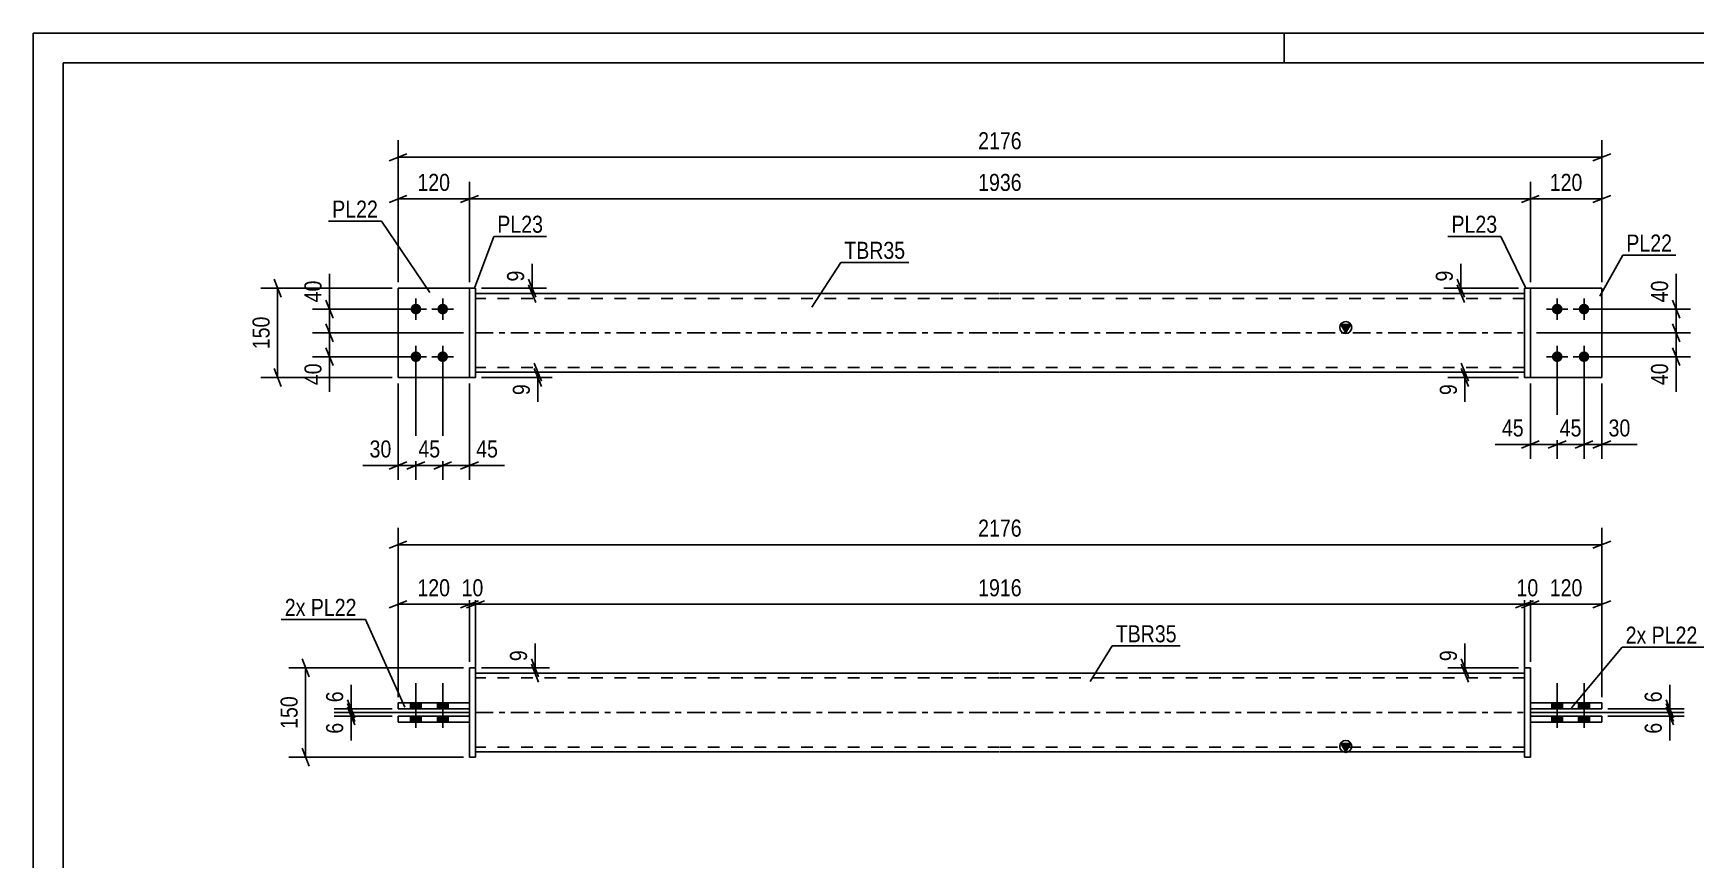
# Model space of a CAD drawing. Header units: millimetres. Extents: x 0 to 420, y 0 to 297.
# Drawn here: x 0 to 279.1, y 158.1 to 297 of the extents above; entities that cross this region are included whole.
import ezdxf

# ---------------------------------------------------------------- set-up
doc = ezdxf.new("R2010")
doc.units = ezdxf.units.MM
doc.linetypes.add('DXK_LINE_DOT2', pattern=[3.9198, 1.9599, -1.9599])
doc.linetypes.add('DXK_LINE_DOT3', pattern=[5.9187, 2.979, -0.9799, 0.9799, -0.9799])
doc.styles.add('Arial Narrow', font='ARIALN.TTF', dxfattribs={"height": 0.2})

# ---------------------------------------------------------------- blocks, each defined once
blk = doc.blocks.new('Unknown-489684104-1163')
at = {"color": 5, "linetype": 'Continuous'}
for p, q in [((420, 297), (0, 297)), ((0, 297), (0, 0)), ((0, 292), (0, 297)), ((210, 292), (210, 297)), ((415, 292), (5, 292)), ((5, 292), (5, 5))]:
    blk.add_line(p, q, dxfattribs=at)
blk = doc.blocks.new('Part-489684104-1448 - 1400')
at = {"color": 2, "linetype": 'Continuous'}
for p, q in [((73.24, 182.29), (61.24, 182.29)), ((61.24, 182.29), (61.24, 181.29)), ((73.24, 181.29), (73.24, 182.29)), ((73.24, 181.29), (61.24, 181.29))]:
    blk.add_line(p, q, dxfattribs=at)
blk = doc.blocks.new('Part-489684104-1456 - 1400')
at = {"color": 2, "linetype": 'Continuous'}
for p, q in [((251.34, 184.49), (251.34, 183.49)), ((251.34, 184.49), (263.34, 184.49)), ((263.34, 184.49), (263.34, 183.49)), ((251.34, 183.49), (263.34, 183.49))]:
    blk.add_line(p, q, dxfattribs=at)
blk = doc.blocks.new('Part-489684104-1476 - 1400')
at = {"linetype": 'Continuous'}
blk.add_hatch(color=2, dxfattribs=at).paths.add_polyline_path([(220.34, 176.29), (219.54, 177.69), (221.14, 177.69)])
at = {"color": 2, "linetype": 'Continuous'}
for p, q in [((74.24, 189.49), (162.24, 189.49)), ((162.34, 189.49), (250.34, 189.49)), ((74.24, 176.29), (162.24, 176.29)), ((162.34, 176.29), (250.34, 176.29)), ((220.34, 176.29), (219.54, 177.69)), ((219.54, 177.69), (221.14, 177.69)), ((221.14, 177.69), (220.34, 176.29))]:
    blk.add_line(p, q, dxfattribs=at)
at = {"color": 7, "linetype": 'DXK_LINE_DOT2'}
for p, q in [((74.24, 176.29), (74.24, 189.49)), ((162.24, 188.69), (74.24, 188.69)), ((250.34, 188.69), (162.34, 188.69)), ((250.34, 176.29), (250.34, 189.49)), ((162.24, 177.09), (74.24, 177.09)), ((250.34, 177.09), (162.34, 177.09))]:
    blk.add_line(p, q, dxfattribs=at)
at = {"color": 7, "linetype": 'DXK_LINE_DOT3'}
for p, q in [((74.24, 182.89), (162.24, 182.89)), ((162.34, 182.89), (250.34, 182.89))]:
    blk.add_line(p, q, dxfattribs=at)
at = {"color": 2, "linetype": 'Continuous'}
blk.add_circle((220.34, 177.19), 1, dxfattribs=at)
blk = doc.blocks.new('Bolt-489684104-1413 - 1400')
at = {"linetype": 'Continuous'}
for points in [[(63.34, 183.49), (65.14, 183.49), (65.14, 184.49), (63.34, 184.49)], [(63.34, 183.49), (65.14, 183.49), (65.14, 184.49), (63.34, 184.49)], [(67.84, 183.49), (69.64, 183.49), (69.64, 184.49), (67.84, 184.49)], [(67.84, 183.49), (69.64, 183.49), (69.64, 184.49), (67.84, 184.49)], [(63.34, 181.29), (65.14, 181.29), (65.14, 182.29), (63.34, 182.29)], [(63.34, 181.29), (65.14, 181.29), (65.14, 182.29), (63.34, 182.29)], [(67.84, 181.29), (69.64, 181.29), (69.64, 182.29), (67.84, 182.29)], [(67.84, 181.29), (69.64, 181.29), (69.64, 182.29), (67.84, 182.29)]]:
    blk.add_hatch(color=1, dxfattribs=at).paths.add_polyline_path(points)
at = {"color": 1, "linetype": 'Continuous'}
for p, q in [((64.24, 180.29), (64.24, 187.79)), ((64.24, 180.29), (64.24, 187.79)), ((68.74, 180.29), (68.74, 187.79)), ((68.74, 180.29), (68.74, 187.79)), ((63.34, 183.49), (63.34, 184.49)), ((63.34, 183.49), (63.34, 184.49)), ((65.14, 183.49), (65.14, 184.49)), ((65.14, 183.49), (65.14, 184.49)), ((67.84, 183.49), (67.84, 184.49)), ((67.84, 183.49), (67.84, 184.49)), ((69.64, 183.49), (69.64, 184.49)), ((69.64, 183.49), (69.64, 184.49)), ((63.34, 181.29), (63.34, 182.29)), ((63.34, 181.29), (63.34, 182.29)), ((65.14, 181.29), (65.14, 182.29)), ((65.14, 181.29), (65.14, 182.29)), ((67.84, 181.29), (67.84, 182.29)), ((67.84, 181.29), (67.84, 182.29)), ((69.64, 181.29), (69.64, 182.29)), ((69.64, 181.29), (69.64, 182.29))]:
    blk.add_line(p, q, dxfattribs=at)
blk = doc.blocks.new('Bolt-489684104-1414 - 1400')
at = {"linetype": 'Continuous'}
for points in [[(256.74, 184.49), (254.94, 184.49), (254.94, 183.49), (256.74, 183.49)], [(256.74, 184.49), (254.94, 184.49), (254.94, 183.49), (256.74, 183.49)], [(261.24, 184.49), (259.44, 184.49), (259.44, 183.49), (261.24, 183.49)], [(261.24, 184.49), (259.44, 184.49), (259.44, 183.49), (261.24, 183.49)], [(256.74, 182.29), (254.94, 182.29), (254.94, 181.29), (256.74, 181.29)], [(256.74, 182.29), (254.94, 182.29), (254.94, 181.29), (256.74, 181.29)], [(261.24, 182.29), (259.44, 182.29), (259.44, 181.29), (261.24, 181.29)], [(261.24, 182.29), (259.44, 182.29), (259.44, 181.29), (261.24, 181.29)]]:
    blk.add_hatch(color=1, dxfattribs=at).paths.add_polyline_path(points)
at = {"color": 1, "linetype": 'Continuous'}
for p, q in [((255.84, 180.29), (255.84, 187.79)), ((255.84, 180.29), (255.84, 187.79)), ((260.34, 180.29), (260.34, 187.79)), ((260.34, 180.29), (260.34, 187.79)), ((254.94, 183.49), (254.94, 184.49)), ((254.94, 183.49), (254.94, 184.49)), ((256.74, 183.49), (256.74, 184.49)), ((256.74, 183.49), (256.74, 184.49)), ((259.44, 183.49), (259.44, 184.49)), ((259.44, 183.49), (259.44, 184.49)), ((261.24, 183.49), (261.24, 184.49)), ((261.24, 183.49), (261.24, 184.49)), ((254.94, 181.29), (254.94, 182.29)), ((254.94, 181.29), (254.94, 182.29)), ((256.74, 181.29), (256.74, 182.29)), ((256.74, 181.29), (256.74, 182.29)), ((259.44, 181.29), (259.44, 182.29)), ((259.44, 181.29), (259.44, 182.29)), ((261.24, 181.29), (261.24, 182.29)), ((261.24, 181.29), (261.24, 182.29))]:
    blk.add_line(p, q, dxfattribs=at)
blk = doc.blocks.new('Part-489684104-1417 - 1400')
at = {"color": 2, "linetype": 'Continuous'}
for p, q in [((73.24, 190.39), (74.24, 190.39)), ((73.24, 190.39), (73.24, 175.39)), ((74.24, 190.39), (74.24, 175.39)), ((73.24, 175.39), (74.24, 175.39))]:
    blk.add_line(p, q, dxfattribs=at)
blk = doc.blocks.new('Part-489684104-1451 - 1400')
at = {"color": 2, "linetype": 'Continuous'}
for p, q in [((251.34, 190.39), (250.34, 190.39)), ((250.34, 190.39), (250.34, 175.39)), ((251.34, 175.39), (251.34, 190.39)), ((250.34, 175.39), (251.34, 175.39))]:
    blk.add_line(p, q, dxfattribs=at)
blk = doc.blocks.new('Part-489684104-1443 - 1400')
at = {"color": 2, "linetype": 'Continuous'}
for p, q in [((73.24, 184.49), (61.24, 184.49)), ((61.24, 184.49), (61.24, 183.49)), ((73.24, 183.49), (73.24, 184.49)), ((61.24, 183.49), (73.24, 183.49))]:
    blk.add_line(p, q, dxfattribs=at)
blk = doc.blocks.new('Part-489684104-1461 - 1400')
at = {"color": 2, "linetype": 'Continuous'}
for p, q in [((263.34, 182.29), (251.34, 182.29)), ((251.34, 182.29), (251.34, 181.29)), ((263.34, 181.29), (263.34, 182.29)), ((263.34, 181.29), (251.34, 181.29))]:
    blk.add_line(p, q, dxfattribs=at)
blk = doc.blocks.new('Part-489684104-1706 - 1681')
at = {"color": 2, "linetype": 'Continuous'}
for p, q in [((73.24, 254.16), (61.24, 254.16)), ((61.24, 239.16), (61.24, 254.16)), ((73.24, 239.16), (61.24, 239.16))]:
    blk.add_line(p, q, dxfattribs=at)
at = {"color": 7, "linetype": 'DXK_LINE_DOT2'}
blk.add_line((73.24, 239.16), (73.24, 254.16), dxfattribs=at)
blk = doc.blocks.new('Part-489684104-1747 - 1681')
at = {"linetype": 'Continuous'}
blk.add_hatch(color=2, dxfattribs=at).paths.add_polyline_path([(220.34, 246.66), (219.54, 248.06), (221.14, 248.06)])
at = {"color": 2, "linetype": 'Continuous'}
for p, q in [((74.24, 253.26), (162.24, 253.26)), ((162.34, 253.26), (250.34, 253.26)), ((220.34, 246.66), (219.54, 248.06)), ((219.54, 248.06), (221.14, 248.06)), ((221.14, 248.06), (220.34, 246.66)), ((74.24, 240.06), (162.24, 240.06)), ((162.34, 240.06), (250.34, 240.06))]:
    blk.add_line(p, q, dxfattribs=at)
at = {"color": 7, "linetype": 'DXK_LINE_DOT2'}
for p, q in [((74.24, 240.06), (74.24, 253.26)), ((162.24, 252.46), (74.24, 252.46)), ((250.34, 252.46), (162.34, 252.46)), ((250.34, 253.26), (250.34, 240.06)), ((162.24, 240.86), (74.24, 240.86)), ((250.34, 240.86), (162.34, 240.86))]:
    blk.add_line(p, q, dxfattribs=at)
at = {"color": 7, "linetype": 'DXK_LINE_DOT3'}
for p, q in [((74.24, 246.66), (162.24, 246.66)), ((162.34, 246.66), (250.34, 246.66))]:
    blk.add_line(p, q, dxfattribs=at)
at = {"color": 2, "linetype": 'Continuous'}
blk.add_circle((220.34, 247.56), 1, dxfattribs=at)
blk = doc.blocks.new('Part-489684104-1701 - 1681')
at = {"color": 2, "linetype": 'Continuous'}
for p, q in [((74.24, 254.16), (73.24, 254.16)), ((73.24, 254.16), (73.24, 239.16)), ((74.24, 239.16), (74.24, 254.16)), ((74.24, 239.16), (73.24, 239.16))]:
    blk.add_line(p, q, dxfattribs=at)
blk = doc.blocks.new('Bolt-489684104-1685 - 1681')
at = {"linetype": 'Continuous'}
for points in [[(64.24, 249.76, -1), (64.24, 251.56, -1)], [(68.74, 249.76, -1), (68.74, 251.56, -1)], [(64.24, 241.76, -1), (64.24, 243.56, -1)], [(68.74, 241.76, -1), (68.74, 243.56, -1)]]:
    blk.add_hatch(color=1, dxfattribs=at).paths.add_polyline_path(points)
at = {"color": 1, "linetype": 'Continuous'}
for p, q in [((64.24, 248.86), (64.24, 252.46)), ((68.74, 248.86), (68.74, 252.46)), ((66.04, 250.66), (62.44, 250.66)), ((70.54, 250.66), (66.94, 250.66)), ((64.24, 240.86), (64.24, 244.46)), ((68.74, 240.86), (68.74, 244.46)), ((66.04, 242.66), (62.44, 242.66)), ((70.54, 242.66), (66.94, 242.66))]:
    blk.add_line(p, q, dxfattribs=at)
blk = doc.blocks.new('Bolt-489684104-1686 - 1681')
at = {"linetype": 'Continuous'}
for points in [[(255.84, 251.56, -1), (255.84, 249.76, -1)], [(260.34, 251.56, -1), (260.34, 249.76, -1)], [(255.84, 243.56, -1), (255.84, 241.76, -1)], [(260.34, 243.56, -1), (260.34, 241.76, -1)]]:
    blk.add_hatch(color=1, dxfattribs=at).paths.add_polyline_path(points)
at = {"color": 1, "linetype": 'Continuous'}
for p, q in [((255.84, 252.46), (255.84, 248.86)), ((260.34, 252.46), (260.34, 248.86)), ((254.04, 250.66), (257.64, 250.66)), ((258.54, 250.66), (262.14, 250.66)), ((255.84, 244.46), (255.84, 240.86)), ((260.34, 244.46), (260.34, 240.86)), ((254.04, 242.66), (257.64, 242.66)), ((258.54, 242.66), (262.14, 242.66))]:
    blk.add_line(p, q, dxfattribs=at)
blk = doc.blocks.new('Part-489684104-1707 - 1681')
at = {"color": 7, "linetype": 'DXK_LINE_DOT2'}
for p, q in [((73.24, 254.16), (61.24, 254.16)), ((61.24, 254.16), (61.24, 239.16)), ((73.24, 239.16), (73.24, 254.16)), ((61.24, 239.16), (73.24, 239.16))]:
    blk.add_line(p, q, dxfattribs=at)
blk = doc.blocks.new('Part-489684104-1712 - 1681')
at = {"color": 2, "linetype": 'Continuous'}
for p, q in [((251.34, 254.16), (250.34, 254.16)), ((250.34, 239.16), (250.34, 254.16)), ((251.34, 239.16), (251.34, 254.16)), ((251.34, 239.16), (250.34, 239.16))]:
    blk.add_line(p, q, dxfattribs=at)
blk = doc.blocks.new('Part-489684104-1737 - 1681')
at = {"color": 2, "linetype": 'Continuous'}
for p, q in [((251.34, 254.16), (263.34, 254.16)), ((263.34, 254.16), (263.34, 239.16)), ((251.34, 239.16), (263.34, 239.16))]:
    blk.add_line(p, q, dxfattribs=at)
at = {"color": 7, "linetype": 'DXK_LINE_DOT2'}
blk.add_line((251.34, 254.16), (251.34, 239.16), dxfattribs=at)
blk = doc.blocks.new('Part-489684104-1742 - 1681')
at = {"color": 7, "linetype": 'DXK_LINE_DOT2'}
for p, q in [((263.34, 254.16), (251.34, 254.16)), ((251.34, 254.16), (251.34, 239.16)), ((263.34, 239.16), (263.34, 254.16)), ((251.34, 239.16), (263.34, 239.16))]:
    blk.add_line(p, q, dxfattribs=at)
blk = doc.blocks.new('StraightDimension-489684104-1537 - 1400')
at = {"color": 7, "linetype": 'Continuous'}
for p, q in [((61.24, 185.49), (61.24, 203.91)), ((73.24, 191.39), (73.24, 203.91)), ((59.74, 200.46), (62.74, 201.66)), ((61.24, 201.06), (73.24, 201.06)), ((74.74, 201.66), (71.74, 200.46))]:
    blk.add_line(p, q, dxfattribs=at)
at = {"color": 0}
blk.add_wipeout([(70.58, 201.81), (70.58, 206.01), (63.89, 206.01), (63.89, 201.81)], dxfattribs=at)
at = {"color": 3, "style": 'Arial Narrow'}
blk.add_text('120', height=2.863, dxfattribs=at).set_placement((64.49, 202.41))
blk = doc.blocks.new('StraightDimension-489684104-1602 - 1400')
at = {"color": 7, "linetype": 'Continuous'}
for p, q in [((274.14, 184.39), (275.34, 181.39)), ((251.34, 182.89), (277.14, 182.89)), ((264.34, 182.29), (277.14, 182.29)), ((275.34, 180.79), (274.14, 183.79)), ((274.74, 182.29), (274.74, 182.89))]:
    blk.add_line(p, q, dxfattribs=at)
at = {"color": 0}
blk.add_wipeout([(273.99, 181.76), (269.79, 181.76), (269.79, 178.73), (273.99, 178.73)], dxfattribs=at)
at = {"color": 7, "linetype": 'Continuous'}
blk.add_line((274.74, 182.29), (274.74, 178.21), dxfattribs=at)
blk.add_line((274.74, 182.29), (274.74, 178.21), dxfattribs=at)
at = {"color": 3, "style": 'Arial Narrow'}
blk.add_text('6', height=2.86, rotation=90.0002, dxfattribs=at).set_placement((273.39, 179.33))
blk = doc.blocks.new('StraightDimension-489684104-1485 - 1400')
at = {"color": 7, "linetype": 'Continuous'}
for p, q in [((75.24, 190.39), (86.64, 190.39)), ((83.64, 191.89), (84.84, 188.89)), ((84.84, 187.99), (83.64, 190.99)), ((84.24, 189.49), (84.24, 190.39)), ((75.24, 189.49), (86.64, 189.49))]:
    blk.add_line(p, q, dxfattribs=at)
at = {"color": 0}
blk.add_wipeout([(83.49, 193.94), (79.29, 193.94), (79.29, 190.91), (83.49, 190.91)], dxfattribs=at)
at = {"color": 7, "linetype": 'Continuous'}
blk.add_line((84.24, 190.39), (84.24, 194.46), dxfattribs=at)
blk.add_line((84.24, 190.39), (84.24, 194.46), dxfattribs=at)
at = {"color": 3, "style": 'Arial Narrow'}
blk.add_text('9', height=2.86, rotation=90.0002, dxfattribs=at).set_placement((82.89, 191.51))
blk = doc.blocks.new('StraightDimension-489684104-1501 - 1400')
at = {"color": 7, "linetype": 'Continuous'}
for p, q in [((251.34, 191.39), (251.34, 203.91)), ((263.34, 185.49), (263.34, 203.91)), ((249.84, 200.46), (252.84, 201.66)), ((251.34, 201.06), (263.34, 201.06)), ((264.84, 201.66), (261.84, 200.46))]:
    blk.add_line(p, q, dxfattribs=at)
at = {"color": 0}
blk.add_wipeout([(260.68, 201.81), (260.68, 206.01), (253.99, 206.01), (253.99, 201.81)], dxfattribs=at)
at = {"color": 3, "style": 'Arial Narrow'}
blk.add_text('120', height=2.863, dxfattribs=at).set_placement((254.59, 202.41))
blk = doc.blocks.new('StraightDimension-489684104-1517 - 1400')
at = {"color": 7, "linetype": 'Continuous'}
for p, q in [((74.24, 190.49), (74.24, 203.91)), ((250.34, 190.49), (250.34, 203.91)), ((75.74, 201.66), (72.74, 200.46)), ((74.24, 201.06), (250.34, 201.06)), ((248.84, 200.46), (251.84, 201.66))]:
    blk.add_line(p, q, dxfattribs=at)
at = {"color": 0}
blk.add_wipeout([(166.54, 201.81), (166.54, 206.01), (158.03, 206.01), (158.03, 201.81)], dxfattribs=at)
at = {"color": 3, "style": 'Arial Narrow'}
blk.add_text('1916', height=2.863, dxfattribs=at).set_placement((158.63, 202.41))
blk = doc.blocks.new('StraightDimension-489684104-1527 - 1400')
at = {"color": 7, "linetype": 'Continuous'}
for p, q in [((73.24, 191.39), (73.24, 203.91)), ((74.24, 190.49), (74.24, 203.91)), ((71.74, 200.46), (74.74, 201.66)), ((75.74, 201.66), (72.74, 200.46)), ((73.24, 201.06), (74.24, 201.06))]:
    blk.add_line(p, q, dxfattribs=at)
at = {"color": 0}
blk.add_wipeout([(76.16, 201.81), (76.16, 206.01), (71.31, 206.01), (71.31, 201.81)], dxfattribs=at)
at = {"color": 3, "style": 'Arial Narrow'}
blk.add_text('10', height=2.863, dxfattribs=at).set_placement((71.91, 202.41))
blk = doc.blocks.new('StraightDimension-489684104-1547 - 1400')
at = {"color": 7, "linetype": 'Continuous'}
for p, q in [((250.34, 190.49), (250.34, 203.91)), ((251.34, 191.39), (251.34, 203.91)), ((248.84, 200.46), (251.84, 201.66)), ((252.84, 201.66), (249.84, 200.46)), ((250.34, 201.06), (251.34, 201.06))]:
    blk.add_line(p, q, dxfattribs=at)
at = {"color": 0}
blk.add_wipeout([(253.26, 201.81), (253.26, 206.01), (248.41, 206.01), (248.41, 201.81)], dxfattribs=at)
at = {"color": 3, "style": 'Arial Narrow'}
blk.add_text('10', height=2.863, dxfattribs=at).set_placement((249.01, 202.41))
blk = doc.blocks.new('StraightDimension-489684104-1558 - 1400')
at = {"color": 7, "linetype": 'Continuous'}
for p, q in [((52.77, 184.39), (53.97, 181.39)), ((73.24, 182.89), (50.52, 182.89)), ((60.24, 182.29), (50.52, 182.29)), ((53.97, 180.79), (52.77, 183.79)), ((53.37, 182.29), (53.37, 182.89))]:
    blk.add_line(p, q, dxfattribs=at)
at = {"color": 0}
blk.add_wipeout([(52.62, 181.76), (48.42, 181.76), (48.42, 178.73), (52.62, 178.73)], dxfattribs=at)
at = {"color": 7, "linetype": 'Continuous'}
blk.add_line((53.37, 182.29), (53.37, 178.21), dxfattribs=at)
blk.add_line((53.37, 182.29), (53.37, 178.21), dxfattribs=at)
at = {"color": 3, "style": 'Arial Narrow'}
blk.add_text('6', height=2.86, rotation=90.0002, dxfattribs=at).set_placement((52.02, 179.33))
blk = doc.blocks.new('StraightDimension-489684104-1574 - 1400')
at = {"color": 7, "linetype": 'Continuous'}
for p, q in [((52.77, 184.99), (53.97, 181.99)), ((53.97, 181.39), (52.77, 184.39)), ((60.24, 183.49), (50.52, 183.49)), ((73.24, 182.89), (50.52, 182.89)), ((53.37, 182.89), (53.37, 183.49))]:
    blk.add_line(p, q, dxfattribs=at)
at = {"color": 0}
blk.add_wipeout([(52.62, 187.04), (48.42, 187.04), (48.42, 184.01), (52.62, 184.01)], dxfattribs=at)
at = {"color": 7, "linetype": 'Continuous'}
blk.add_line((53.37, 183.49), (53.37, 187.56), dxfattribs=at)
blk.add_line((53.37, 183.49), (53.37, 187.56), dxfattribs=at)
at = {"color": 3, "style": 'Arial Narrow'}
blk.add_text('6', height=2.86, rotation=90.0002, dxfattribs=at).set_placement((52.02, 184.61))
blk = doc.blocks.new('StraightDimension-489684104-1591 - 1400')
at = {"color": 7, "linetype": 'Continuous'}
for p, q in [((61.24, 185.49), (61.24, 213.93)), ((263.34, 185.49), (263.34, 213.93)), ((62.74, 211.68), (59.74, 210.48)), ((61.24, 211.08), (263.34, 211.08)), ((261.84, 210.48), (264.84, 211.68))]:
    blk.add_line(p, q, dxfattribs=at)
at = {"color": 0}
blk.add_wipeout([(166.54, 211.83), (166.54, 216.03), (158.03, 216.03), (158.03, 211.83)], dxfattribs=at)
at = {"color": 3, "style": 'Arial Narrow'}
blk.add_text('2176', height=2.863, dxfattribs=at).set_placement((158.63, 212.43))
blk = doc.blocks.new('StraightDimension-489684104-1618 - 1400')
at = {"color": 7, "linetype": 'Continuous'}
for p, q in [((274.14, 184.99), (275.34, 181.99)), ((275.34, 181.39), (274.14, 184.39)), ((251.34, 182.89), (277.14, 182.89)), ((264.34, 183.49), (277.14, 183.49)), ((274.74, 182.89), (274.74, 183.49))]:
    blk.add_line(p, q, dxfattribs=at)
at = {"color": 0}
blk.add_wipeout([(273.99, 187.04), (269.79, 187.04), (269.79, 184.01), (273.99, 184.01)], dxfattribs=at)
at = {"color": 7, "linetype": 'Continuous'}
blk.add_line((274.74, 183.49), (274.74, 187.56), dxfattribs=at)
blk.add_line((274.74, 183.49), (274.74, 187.56), dxfattribs=at)
at = {"color": 3, "style": 'Arial Narrow'}
blk.add_text('6', height=2.86, rotation=90.0002, dxfattribs=at).set_placement((273.39, 184.61))
blk = doc.blocks.new('StraightDimension-489684104-1635 - 1400')
at = {"color": 7, "linetype": 'Continuous'}
for p, q in [((249.34, 190.39), (237.49, 190.39)), ((239.74, 191.89), (240.94, 188.89)), ((240.94, 187.99), (239.74, 190.99)), ((240.34, 189.49), (240.34, 190.39)), ((249.34, 189.49), (237.49, 189.49))]:
    blk.add_line(p, q, dxfattribs=at)
at = {"color": 0}
blk.add_wipeout([(239.59, 193.94), (235.39, 193.94), (235.39, 190.91), (239.59, 190.91)], dxfattribs=at)
at = {"color": 7, "linetype": 'Continuous'}
blk.add_line((240.34, 190.39), (240.34, 194.46), dxfattribs=at)
blk.add_line((240.34, 190.39), (240.34, 194.46), dxfattribs=at)
at = {"color": 3, "style": 'Arial Narrow'}
blk.add_text('9', height=2.86, rotation=90.0002, dxfattribs=at).set_placement((238.99, 191.51))
blk = doc.blocks.new('StraightDimension-489684104-3418 - 1400')
at = {"color": 7, "linetype": 'Continuous'}
for p, q in [((72.24, 190.39), (42.88, 190.39)), ((46.33, 188.89), (45.13, 191.89)), ((45.73, 175.39), (45.73, 190.39)), ((45.13, 176.89), (46.33, 173.89)), ((72.24, 175.39), (42.88, 175.39))]:
    blk.add_line(p, q, dxfattribs=at)
at = {"color": 0}
blk.add_wipeout([(44.98, 186.23), (40.78, 186.23), (40.78, 179.54), (44.98, 179.54)], dxfattribs=at)
at = {"color": 3, "style": 'Arial Narrow'}
blk.add_text('150', height=2.863, rotation=90.0002, dxfattribs=at).set_placement((44.38, 180.14))
blk = doc.blocks.new('StraightDimension-489684104-1857 - 1681')
at = {"color": 7, "linetype": 'Continuous'}
for p, q in [((49.14, 252.16), (50.34, 249.16)), ((63.24, 250.66), (46.89, 250.66)), ((49.74, 246.66), (49.74, 250.66)), ((72.24, 246.66), (46.89, 246.66)), ((50.34, 245.16), (49.14, 248.16))]:
    blk.add_line(p, q, dxfattribs=at)
at = {"color": 0}
blk.add_wipeout([(48.99, 256.04), (44.79, 256.04), (44.79, 251.19), (48.99, 251.19)], dxfattribs=at)
at = {"color": 7, "linetype": 'Continuous'}
blk.add_line((49.74, 250.66), (49.74, 256.57), dxfattribs=at)
blk.add_line((49.74, 250.66), (49.74, 256.57), dxfattribs=at)
at = {"color": 3, "style": 'Arial Narrow'}
blk.add_text('40', height=2.863, rotation=90.0002, dxfattribs=at).set_placement((48.39, 251.79))
blk = doc.blocks.new('StraightDimension-489684104-1750 - 1681')
at = {"color": 7, "linetype": 'Continuous'}
for p, q in [((255.84, 241.66), (255.84, 225.51)), ((251.34, 238.16), (251.34, 225.51)), ((249.84, 227.31), (252.84, 228.51)), ((251.34, 227.91), (255.84, 227.91)), ((257.34, 228.51), (254.34, 227.31))]:
    blk.add_line(p, q, dxfattribs=at)
at = {"color": 0}
blk.add_wipeout([(250.81, 228.66), (250.81, 232.86), (245.96, 232.86), (245.96, 228.66)], dxfattribs=at)
at = {"color": 7, "linetype": 'Continuous'}
blk.add_line((251.34, 227.91), (245.43, 227.91), dxfattribs=at)
blk.add_line((251.34, 227.91), (245.43, 227.91), dxfattribs=at)
at = {"color": 3, "style": 'Arial Narrow'}
blk.add_text('45', height=2.863, dxfattribs=at).set_placement((246.56, 229.26))
blk = doc.blocks.new('StraightDimension-489684104-2725 - 1681')
at = {"color": 7, "linetype": 'Continuous'}
for p, q in [((249.34, 254.16), (236.81, 254.16)), ((239.06, 255.66), (240.26, 252.66)), ((240.26, 251.76), (239.06, 254.76)), ((239.66, 253.26), (239.66, 254.16)), ((249.34, 253.26), (236.81, 253.26))]:
    blk.add_line(p, q, dxfattribs=at)
at = {"color": 0}
blk.add_wipeout([(238.91, 257.72), (234.71, 257.72), (234.71, 254.69), (238.91, 254.69)], dxfattribs=at)
at = {"color": 7, "linetype": 'Continuous'}
blk.add_line((239.66, 254.16), (239.66, 258.24), dxfattribs=at)
blk.add_line((239.66, 254.16), (239.66, 258.24), dxfattribs=at)
at = {"color": 3, "style": 'Arial Narrow'}
blk.add_text('9', height=2.86, rotation=90.0002, dxfattribs=at).set_placement((238.31, 255.29))
blk = doc.blocks.new('StraightDimension-489684104-1772 - 1681')
at = {"color": 7, "linetype": 'Continuous'}
for p, q in [((255.84, 241.66), (255.84, 225.51)), ((260.34, 241.66), (260.34, 225.51)), ((254.34, 227.31), (257.34, 228.51)), ((255.84, 227.91), (260.34, 227.91)), ((261.84, 228.51), (258.84, 227.31))]:
    blk.add_line(p, q, dxfattribs=at)
at = {"color": 0}
blk.add_wipeout([(260.51, 228.66), (260.51, 232.86), (255.66, 232.86), (255.66, 228.66)], dxfattribs=at)
at = {"color": 3, "style": 'Arial Narrow'}
blk.add_text('45', height=2.863, dxfattribs=at).set_placement((256.26, 229.26))
blk = doc.blocks.new('StraightDimension-489684104-1909 - 1681')
at = {"color": 7, "linetype": 'Continuous'}
for p, q in [((68.74, 241.66), (68.74, 221.98)), ((73.24, 238.16), (73.24, 221.98)), ((67.24, 223.78), (70.24, 224.98)), ((68.74, 224.38), (73.24, 224.38)), ((74.74, 224.98), (71.74, 223.78))]:
    blk.add_line(p, q, dxfattribs=at)
at = {"color": 0}
blk.add_wipeout([(78.62, 225.13), (78.62, 229.33), (73.76, 229.33), (73.76, 225.13)], dxfattribs=at)
at = {"color": 7, "linetype": 'Continuous'}
blk.add_line((73.24, 224.38), (79.14, 224.38), dxfattribs=at)
blk.add_line((73.24, 224.38), (79.14, 224.38), dxfattribs=at)
at = {"color": 3, "style": 'Arial Narrow'}
blk.add_text('45', height=2.863, dxfattribs=at).set_placement((74.36, 225.73))
blk = doc.blocks.new('StraightDimension-489684104-1788 - 1681')
at = {"color": 7, "linetype": 'Continuous'}
for p, q in [((260.34, 241.66), (260.34, 225.51)), ((263.34, 238.16), (263.34, 225.51)), ((258.84, 227.31), (261.84, 228.51)), ((260.34, 227.91), (263.34, 227.91)), ((264.84, 228.51), (261.84, 227.31))]:
    blk.add_line(p, q, dxfattribs=at)
at = {"color": 0}
blk.add_wipeout([(268.72, 228.66), (268.72, 232.86), (263.86, 232.86), (263.86, 228.66)], dxfattribs=at)
at = {"color": 7, "linetype": 'Continuous'}
blk.add_line((263.34, 227.91), (269.24, 227.91), dxfattribs=at)
blk.add_line((263.34, 227.91), (269.24, 227.91), dxfattribs=at)
at = {"color": 3, "style": 'Arial Narrow'}
blk.add_text('30', height=2.863, dxfattribs=at).set_placement((264.46, 229.26))
blk = doc.blocks.new('StraightDimension-489684104-1808 - 1681')
at = {"color": 7, "linetype": 'Continuous'}
for p, q in [((252.34, 246.66), (278.2, 246.66)), ((275.2, 248.16), (276.4, 245.16)), ((275.8, 242.66), (275.8, 246.66)), ((276.4, 241.16), (275.2, 244.16)), ((261.34, 242.66), (278.2, 242.66))]:
    blk.add_line(p, q, dxfattribs=at)
at = {"color": 0}
blk.add_wipeout([(275.05, 242.14), (270.85, 242.14), (270.85, 237.28), (275.05, 237.28)], dxfattribs=at)
at = {"color": 7, "linetype": 'Continuous'}
blk.add_line((275.8, 242.66), (275.8, 236.76), dxfattribs=at)
blk.add_line((275.8, 242.66), (275.8, 236.76), dxfattribs=at)
at = {"color": 3, "style": 'Arial Narrow'}
blk.add_text('40', height=2.863, rotation=90.0002, dxfattribs=at).set_placement((274.45, 237.88))
blk = doc.blocks.new('StraightDimension-489684104-1817 - 1681')
at = {"color": 7, "linetype": 'Continuous'}
for p, q in [((275.2, 252.16), (276.4, 249.16)), ((261.34, 250.66), (278.2, 250.66)), ((275.8, 246.66), (275.8, 250.66)), ((252.34, 246.66), (278.2, 246.66)), ((276.4, 245.16), (275.2, 248.16))]:
    blk.add_line(p, q, dxfattribs=at)
at = {"color": 0}
blk.add_wipeout([(275.05, 256.04), (270.85, 256.04), (270.85, 251.19), (275.05, 251.19)], dxfattribs=at)
at = {"color": 7, "linetype": 'Continuous'}
blk.add_line((275.8, 250.66), (275.8, 256.57), dxfattribs=at)
blk.add_line((275.8, 250.66), (275.8, 256.57), dxfattribs=at)
at = {"color": 3, "style": 'Arial Narrow'}
blk.add_text('40', height=2.863, rotation=90.0002, dxfattribs=at).set_placement((274.45, 251.79))
blk = doc.blocks.new('StraightDimension-489684104-1827 - 1681')
at = {"color": 7, "linetype": 'Continuous'}
for p, q in [((75.24, 254.16), (86.15, 254.16)), ((83.15, 255.66), (84.35, 252.66)), ((84.35, 251.76), (83.15, 254.76)), ((83.75, 253.26), (83.75, 254.16)), ((86.92, 253.26), (80.9, 253.26))]:
    blk.add_line(p, q, dxfattribs=at)
at = {"color": 0}
blk.add_wipeout([(83, 257.72), (78.8, 257.72), (78.8, 254.69), (83, 254.69)], dxfattribs=at)
at = {"color": 7, "linetype": 'Continuous'}
blk.add_line((83.75, 254.16), (83.75, 258.24), dxfattribs=at)
blk.add_line((83.75, 254.16), (83.75, 258.24), dxfattribs=at)
at = {"color": 3, "style": 'Arial Narrow'}
blk.add_text('9', height=2.86, rotation=90.0002, dxfattribs=at).set_placement((82.4, 255.29))
blk = doc.blocks.new('StraightDimension-489684104-1848 - 1681')
at = {"color": 7, "linetype": 'Continuous'}
for p, q in [((72.24, 246.66), (46.89, 246.66)), ((49.14, 248.16), (50.34, 245.16)), ((49.74, 242.66), (49.74, 246.66)), ((50.34, 241.16), (49.14, 244.16)), ((63.24, 242.66), (46.89, 242.66))]:
    blk.add_line(p, q, dxfattribs=at)
at = {"color": 0}
blk.add_wipeout([(48.99, 242.14), (44.79, 242.14), (44.79, 237.28), (48.99, 237.28)], dxfattribs=at)
at = {"color": 7, "linetype": 'Continuous'}
blk.add_line((49.74, 242.66), (49.74, 236.76), dxfattribs=at)
blk.add_line((49.74, 242.66), (49.74, 236.76), dxfattribs=at)
at = {"color": 3, "style": 'Arial Narrow'}
blk.add_text('40', height=2.863, rotation=90.0002, dxfattribs=at).set_placement((48.39, 237.88))
blk = doc.blocks.new('StraightDimension-489684104-1867 - 1681')
at = {"color": 7, "linetype": 'Continuous'}
for p, q in [((84.11, 241.56), (85.31, 238.56)), ((85.31, 237.66), (84.11, 240.66)), ((84.71, 239.16), (84.71, 240.06)), ((85.18, 240.06), (87.11, 240.06)), ((75.24, 239.16), (87.11, 239.16))]:
    blk.add_line(p, q, dxfattribs=at)
at = {"color": 0}
blk.add_wipeout([(83.96, 238.64), (79.76, 238.64), (79.76, 235.61), (83.96, 235.61)], dxfattribs=at)
at = {"color": 7, "linetype": 'Continuous'}
blk.add_line((84.71, 239.16), (84.71, 235.08), dxfattribs=at)
blk.add_line((84.71, 239.16), (84.71, 235.08), dxfattribs=at)
at = {"color": 3, "style": 'Arial Narrow'}
blk.add_text('9', height=2.86, rotation=90.0002, dxfattribs=at).set_placement((83.36, 236.21))
blk = doc.blocks.new('StraightDimension-489684104-1874 - 1681')
at = {"color": 7, "linetype": 'Continuous'}
for p, q in [((64.24, 241.66), (64.24, 221.98)), ((61.24, 238.16), (61.24, 221.98)), ((59.74, 223.78), (62.74, 224.98)), ((61.24, 224.38), (64.24, 224.38)), ((65.74, 224.98), (62.74, 223.78))]:
    blk.add_line(p, q, dxfattribs=at)
at = {"color": 0}
blk.add_wipeout([(60.71, 225.13), (60.71, 229.33), (55.86, 229.33), (55.86, 225.13)], dxfattribs=at)
at = {"color": 7, "linetype": 'Continuous'}
blk.add_line((61.24, 224.38), (55.33, 224.38), dxfattribs=at)
blk.add_line((61.24, 224.38), (55.33, 224.38), dxfattribs=at)
at = {"color": 3, "style": 'Arial Narrow'}
blk.add_text('30', height=2.863, dxfattribs=at).set_placement((56.46, 225.73))
blk = doc.blocks.new('StraightDimension-489684104-1893 - 1681')
at = {"color": 7, "linetype": 'Continuous'}
for p, q in [((64.24, 241.66), (64.24, 221.98)), ((68.74, 241.66), (68.74, 221.98)), ((62.74, 223.78), (65.74, 224.98)), ((64.24, 224.38), (68.74, 224.38)), ((70.24, 224.98), (67.24, 223.78))]:
    blk.add_line(p, q, dxfattribs=at)
at = {"color": 0}
blk.add_wipeout([(68.91, 225.13), (68.91, 229.33), (64.06, 229.33), (64.06, 225.13)], dxfattribs=at)
at = {"color": 3, "style": 'Arial Narrow'}
blk.add_text('45', height=2.863, dxfattribs=at).set_placement((64.66, 225.73))
blk = doc.blocks.new('StraightDimension-489684104-1932 - 1681')
at = {"color": 7, "linetype": 'Continuous'}
for p, q in [((62.74, 276.76), (59.74, 275.56)), ((61.24, 255.16), (61.24, 279.01)), ((261.84, 275.56), (264.84, 276.76)), ((263.34, 255.16), (263.34, 279.01)), ((61.24, 276.16), (263.34, 276.16))]:
    blk.add_line(p, q, dxfattribs=at)
at = {"color": 0}
blk.add_wipeout([(166.54, 276.91), (166.54, 281.11), (158.03, 281.11), (158.03, 276.91)], dxfattribs=at)
at = {"color": 3, "style": 'Arial Narrow'}
blk.add_text('2176', height=2.863, dxfattribs=at).set_placement((158.63, 277.51))
blk = doc.blocks.new('StraightDimension-489684104-1952 - 1681')
at = {"color": 7, "linetype": 'Continuous'}
for p, q in [((61.24, 255.16), (61.24, 272.01)), ((73.24, 255.16), (73.24, 272.01)), ((59.74, 268.56), (62.74, 269.76)), ((61.24, 269.16), (73.24, 269.16)), ((74.74, 269.76), (71.74, 268.56))]:
    blk.add_line(p, q, dxfattribs=at)
at = {"color": 0}
blk.add_wipeout([(70.58, 269.91), (70.58, 274.11), (63.89, 274.11), (63.89, 269.91)], dxfattribs=at)
at = {"color": 3, "style": 'Arial Narrow'}
blk.add_text('120', height=2.863, dxfattribs=at).set_placement((64.49, 270.51))
blk = doc.blocks.new('StraightDimension-489684104-1974 - 1681')
at = {"color": 7, "linetype": 'Continuous'}
for p, q in [((73.24, 255.16), (73.24, 272.01)), ((251.34, 255.16), (251.34, 272.01)), ((74.74, 269.76), (71.74, 268.56)), ((73.24, 269.16), (251.34, 269.16)), ((249.84, 268.56), (252.84, 269.76))]:
    blk.add_line(p, q, dxfattribs=at)
at = {"color": 0}
blk.add_wipeout([(166.54, 269.91), (166.54, 274.11), (158.03, 274.11), (158.03, 269.91)], dxfattribs=at)
at = {"color": 3, "style": 'Arial Narrow'}
blk.add_text('1936', height=2.863, dxfattribs=at).set_placement((158.63, 270.51))
blk = doc.blocks.new('StraightDimension-489684104-1999 - 1681')
at = {"color": 7, "linetype": 'Continuous'}
for p, q in [((251.34, 255.16), (251.34, 272.01)), ((263.34, 255.16), (263.34, 272.01)), ((249.84, 268.56), (252.84, 269.76)), ((251.34, 269.16), (263.34, 269.16)), ((264.84, 269.76), (261.84, 268.56))]:
    blk.add_line(p, q, dxfattribs=at)
at = {"color": 0}
blk.add_wipeout([(260.68, 269.91), (260.68, 274.11), (253.99, 274.11), (253.99, 269.91)], dxfattribs=at)
at = {"color": 3, "style": 'Arial Narrow'}
blk.add_text('120', height=2.863, dxfattribs=at).set_placement((254.59, 270.51))
blk = doc.blocks.new('StraightDimension-489684104-2732 - 1681')
at = {"color": 7, "linetype": 'Continuous'}
for p, q in [((249.34, 240.06), (237.49, 240.06)), ((239.74, 241.56), (240.94, 238.56)), ((240.94, 237.66), (239.74, 240.66)), ((240.34, 239.16), (240.34, 240.06)), ((249.34, 239.16), (237.49, 239.16))]:
    blk.add_line(p, q, dxfattribs=at)
at = {"color": 0}
blk.add_wipeout([(239.59, 238.64), (235.39, 238.64), (235.39, 235.61), (239.59, 235.61)], dxfattribs=at)
at = {"color": 7, "linetype": 'Continuous'}
blk.add_line((240.34, 239.16), (240.34, 235.08), dxfattribs=at)
blk.add_line((240.34, 239.16), (240.34, 235.08), dxfattribs=at)
at = {"color": 3, "style": 'Arial Narrow'}
blk.add_text('9', height=2.86, rotation=90.0002, dxfattribs=at).set_placement((238.99, 236.21))
blk = doc.blocks.new('StraightDimension-489684104-3398 - 1681')
at = {"color": 7, "linetype": 'Continuous'}
for p, q in [((60.24, 254.16), (38.18, 254.16)), ((41.63, 252.66), (40.43, 255.66)), ((41.03, 239.16), (41.03, 254.16)), ((40.43, 240.66), (41.63, 237.66)), ((60.24, 239.16), (38.18, 239.16))]:
    blk.add_line(p, q, dxfattribs=at)
at = {"color": 0}
blk.add_wipeout([(40.28, 250.01), (36.08, 250.01), (36.08, 243.32), (40.28, 243.32)], dxfattribs=at)
at = {"color": 3, "style": 'Arial Narrow'}
blk.add_text('150', height=2.863, rotation=90.0002, dxfattribs=at).set_placement((39.68, 243.92))
blk = doc.blocks.new('Mark-489684104-1472 - 1400')
at = {"color": 0}
blk.add_wipeout([(191.96, 194.68), (191.96, 197.68), (181.73, 197.68), (181.73, 194.68)], dxfattribs=at)
blk.add_wipeout([(191.96, 194.68), (191.96, 197.68), (181.73, 197.68), (181.73, 194.68)], dxfattribs=at)
at = {"color": 30, "linetype": 'Continuous'}
for p, q in [((177.41, 188.07), (181.13, 194.08)), ((181.13, 194.08), (192.56, 194.08))]:
    blk.add_line(p, q, dxfattribs=at)
at = {"color": 3, "style": 'Arial Narrow'}
blk.add_text('TBR35', height=2.863, dxfattribs=at).set_placement((181.73, 194.68))
blk = doc.blocks.new('MarkSet-489684104-1666 - 1400')
at = {"color": 30, "linetype": 'Continuous'}
blk.add_line((62.4, 183.77), (55.77, 198.52), dxfattribs=at)
at = {"color": 0}
blk.add_wipeout([(45.7, 199.12), (45.7, 202.12), (42.23, 202.12), (42.23, 199.12)], dxfattribs=at)
blk.add_wipeout([(45.7, 199.12), (45.7, 202.12), (42.23, 202.12), (42.23, 199.12)], dxfattribs=at)
blk.add_wipeout([(54.27, 199.12), (54.27, 202.12), (46.6, 202.12), (46.6, 199.12)], dxfattribs=at)
blk.add_wipeout([(54.27, 199.12), (54.27, 202.12), (46.6, 202.12), (46.6, 199.12)], dxfattribs=at)
at = {"color": 30, "linetype": 'Continuous'}
blk.add_line((41.63, 198.52), (55.77, 198.52), dxfattribs=at)
at = {"color": 3, "style": 'Arial Narrow'}
for s, p in [('2x', (42.23, 199.12)), ('PL22', (46.6, 199.12))]:
    blk.add_text(s, height=2.863, dxfattribs=at).set_placement(p)
blk = doc.blocks.new('MarkSet-489684104-1672 - 1400')
at = {"color": 0}
blk.add_wipeout([(270.8, 194.45), (270.8, 197.45), (267.33, 197.45), (267.33, 194.45)], dxfattribs=at)
blk.add_wipeout([(270.8, 194.45), (270.8, 197.45), (267.33, 197.45), (267.33, 194.45)], dxfattribs=at)
at = {"color": 30, "linetype": 'Continuous'}
blk.add_line((258.24, 183.67), (266.73, 193.85), dxfattribs=at)
at = {"color": 0}
blk.add_wipeout([(279.38, 194.45), (279.38, 197.45), (271.7, 197.45), (271.7, 194.45)], dxfattribs=at)
blk.add_wipeout([(279.38, 194.45), (279.38, 197.45), (271.7, 197.45), (271.7, 194.45)], dxfattribs=at)
at = {"color": 30, "linetype": 'Continuous'}
blk.add_line((266.73, 193.85), (280.88, 193.85), dxfattribs=at)
at = {"color": 3, "style": 'Arial Narrow'}
for s, p in [('2x', (267.33, 194.45)), ('PL22', (271.7, 194.45))]:
    blk.add_text(s, height=2.863, dxfattribs=at).set_placement(p)
blk = doc.blocks.new('Mark-489684104-1702 - 1681')
at = {"color": 0}
blk.add_wipeout([(57.86, 266.02), (57.86, 269.02), (50.19, 269.02), (50.19, 266.02)], dxfattribs=at)
blk.add_wipeout([(57.86, 266.02), (57.86, 269.02), (50.19, 269.02), (50.19, 266.02)], dxfattribs=at)
at = {"color": 30, "linetype": 'Continuous'}
for p in [(49.59, 265.42), (66.57, 253.44)]:
    blk.add_line(p, (58.46, 265.42), dxfattribs=at)
at = {"color": 3, "style": 'Arial Narrow'}
blk.add_text('PL22', height=2.863, dxfattribs=at).set_placement((50.19, 266.02))
blk = doc.blocks.new('Mark-489684104-1697 - 1681')
at = {"color": 0}
blk.add_wipeout([(85.59, 263.48), (85.59, 266.48), (77.91, 266.48), (77.91, 263.48)], dxfattribs=at)
blk.add_wipeout([(85.59, 263.48), (85.59, 266.48), (77.91, 266.48), (77.91, 263.48)], dxfattribs=at)
at = {"color": 30, "linetype": 'Continuous'}
for p, q in [((74.1, 254.16), (77.31, 262.88)), ((77.31, 262.88), (86.19, 262.88))]:
    blk.add_line(p, q, dxfattribs=at)
at = {"color": 3, "style": 'Arial Narrow'}
blk.add_text('PL23', height=2.863, dxfattribs=at).set_placement((77.91, 263.48))
blk = doc.blocks.new('Mark-489684104-1708 - 1681')
at = {"color": 0}
blk.add_wipeout([(245.78, 263.48), (245.78, 266.48), (238.1, 266.48), (238.1, 263.48)], dxfattribs=at)
blk.add_wipeout([(245.78, 263.48), (245.78, 266.48), (238.1, 266.48), (238.1, 263.48)], dxfattribs=at)
at = {"color": 30, "linetype": 'Continuous'}
for p in [(237.5, 262.88), (250.55, 254.16)]:
    blk.add_line(p, (246.38, 262.88), dxfattribs=at)
at = {"color": 3, "style": 'Arial Narrow'}
blk.add_text('PL23', height=2.863, dxfattribs=at).set_placement((238.1, 263.48))
blk = doc.blocks.new('Mark-489684104-1743 - 1681')
at = {"color": 0}
blk.add_wipeout([(146.39, 259.1), (146.39, 262.1), (136.16, 262.1), (136.16, 259.1)], dxfattribs=at)
blk.add_wipeout([(146.39, 259.1), (146.39, 262.1), (136.16, 262.1), (136.16, 259.1)], dxfattribs=at)
at = {"color": 30, "linetype": 'Continuous'}
for p, q in [((130.73, 250.97), (135.56, 258.5)), ((135.56, 258.5), (146.99, 258.5))]:
    blk.add_line(p, q, dxfattribs=at)
at = {"color": 3, "style": 'Arial Narrow'}
blk.add_text('TBR35', height=2.863, dxfattribs=at).set_placement((136.16, 259.1))
blk = doc.blocks.new('Mark-489684104-3387 - 1681')
at = {"color": 0}
blk.add_wipeout([(275.13, 260.32), (275.13, 263.32), (267.45, 263.32), (267.45, 260.32)], dxfattribs=at)
blk.add_wipeout([(275.13, 260.32), (275.13, 263.32), (267.45, 263.32), (267.45, 260.32)], dxfattribs=at)
at = {"color": 30, "linetype": 'Continuous'}
for p, q in [((263.02, 252.82), (266.85, 259.72)), ((266.85, 259.72), (275.73, 259.72))]:
    blk.add_line(p, q, dxfattribs=at)
at = {"color": 3, "style": 'Arial Narrow'}
blk.add_text('PL22', height=2.863, dxfattribs=at).set_placement((267.45, 260.32))

msp = doc.modelspace()

# ---------------------------------------------------------------- block references
for name in ['Unknown-489684104-1163', 'Part-489684104-1706 - 1681', 'Part-489684104-1707 - 1681', 'Part-489684104-1701 - 1681', 'Part-489684104-1712 - 1681', 'Part-489684104-1737 - 1681', 'Part-489684104-1742 - 1681', 'Bolt-489684104-1685 - 1681', 'Part-489684104-1747 - 1681', 'Bolt-489684104-1686 - 1681', 'Part-489684104-1417 - 1400', 'Part-489684104-1451 - 1400', 'Bolt-489684104-1413 - 1400', 'Part-489684104-1476 - 1400', 'Bolt-489684104-1414 - 1400', 'Part-489684104-1443 - 1400', 'Part-489684104-1456 - 1400', 'Part-489684104-1448 - 1400', 'Part-489684104-1461 - 1400']:
    msp.add_blockref(name, (0, 0))

# ---------------------------------------------------------------- next in the draw order: block references
for name in ['StraightDimension-489684104-1827 - 1681', 'StraightDimension-489684104-2725 - 1681', 'StraightDimension-489684104-1857 - 1681', 'StraightDimension-489684104-1909 - 1681', 'StraightDimension-489684104-1750 - 1681', 'StraightDimension-489684104-1537 - 1400', 'StraightDimension-489684104-1602 - 1400']:
    msp.add_blockref(name, (0, 0))

# ---------------------------------------------------------------- next in the draw order: block references
for name in ['StraightDimension-489684104-1848 - 1681', 'StraightDimension-489684104-1867 - 1681', 'StraightDimension-489684104-2732 - 1681', 'StraightDimension-489684104-1772 - 1681', 'StraightDimension-489684104-1501 - 1400', 'StraightDimension-489684104-1485 - 1400', 'StraightDimension-489684104-1558 - 1400']:
    msp.add_blockref(name, (0, 0))

# ---------------------------------------------------------------- next in the draw order: block references
for name in ['StraightDimension-489684104-1874 - 1681', 'StraightDimension-489684104-1788 - 1681', 'StraightDimension-489684104-1517 - 1400', 'StraightDimension-489684104-1574 - 1400']:
    msp.add_blockref(name, (0, 0))

# ---------------------------------------------------------------- next in the draw order: block references
for name in ['StraightDimension-489684104-1808 - 1681', 'StraightDimension-489684104-1893 - 1681', 'StraightDimension-489684104-1527 - 1400', 'StraightDimension-489684104-1547 - 1400']:
    msp.add_blockref(name, (0, 0))

# ---------------------------------------------------------------- next in the draw order: block references
for name in ['StraightDimension-489684104-1817 - 1681', 'StraightDimension-489684104-1591 - 1400']:
    msp.add_blockref(name, (0, 0))

# ---------------------------------------------------------------- next in the draw order: block references
for name in ['StraightDimension-489684104-1932 - 1681', 'Mark-489684104-1472 - 1400', 'StraightDimension-489684104-1635 - 1400', 'StraightDimension-489684104-3418 - 1400', 'StraightDimension-489684104-1618 - 1400']:
    msp.add_blockref(name, (0, 0))

# ---------------------------------------------------------------- next in the draw order: block references
for name in ['StraightDimension-489684104-1952 - 1681', 'MarkSet-489684104-1666 - 1400', 'MarkSet-489684104-1672 - 1400']:
    msp.add_blockref(name, (0, 0))

# ---------------------------------------------------------------- next in the draw order: block references
for name in ['StraightDimension-489684104-1974 - 1681', 'StraightDimension-489684104-3398 - 1681']:
    msp.add_blockref(name, (0, 0))

# ---------------------------------------------------------------- next in the draw order: block references
for name in ['StraightDimension-489684104-1999 - 1681', 'Mark-489684104-1702 - 1681', 'Mark-489684104-1697 - 1681', 'Mark-489684104-1743 - 1681']:
    msp.add_blockref(name, (0, 0))

# ---------------------------------------------------------------- next in the draw order: block references
for name in ['Mark-489684104-1708 - 1681', 'Mark-489684104-3387 - 1681']:
    msp.add_blockref(name, (0, 0))

doc.saveas('drawing.dxf')
